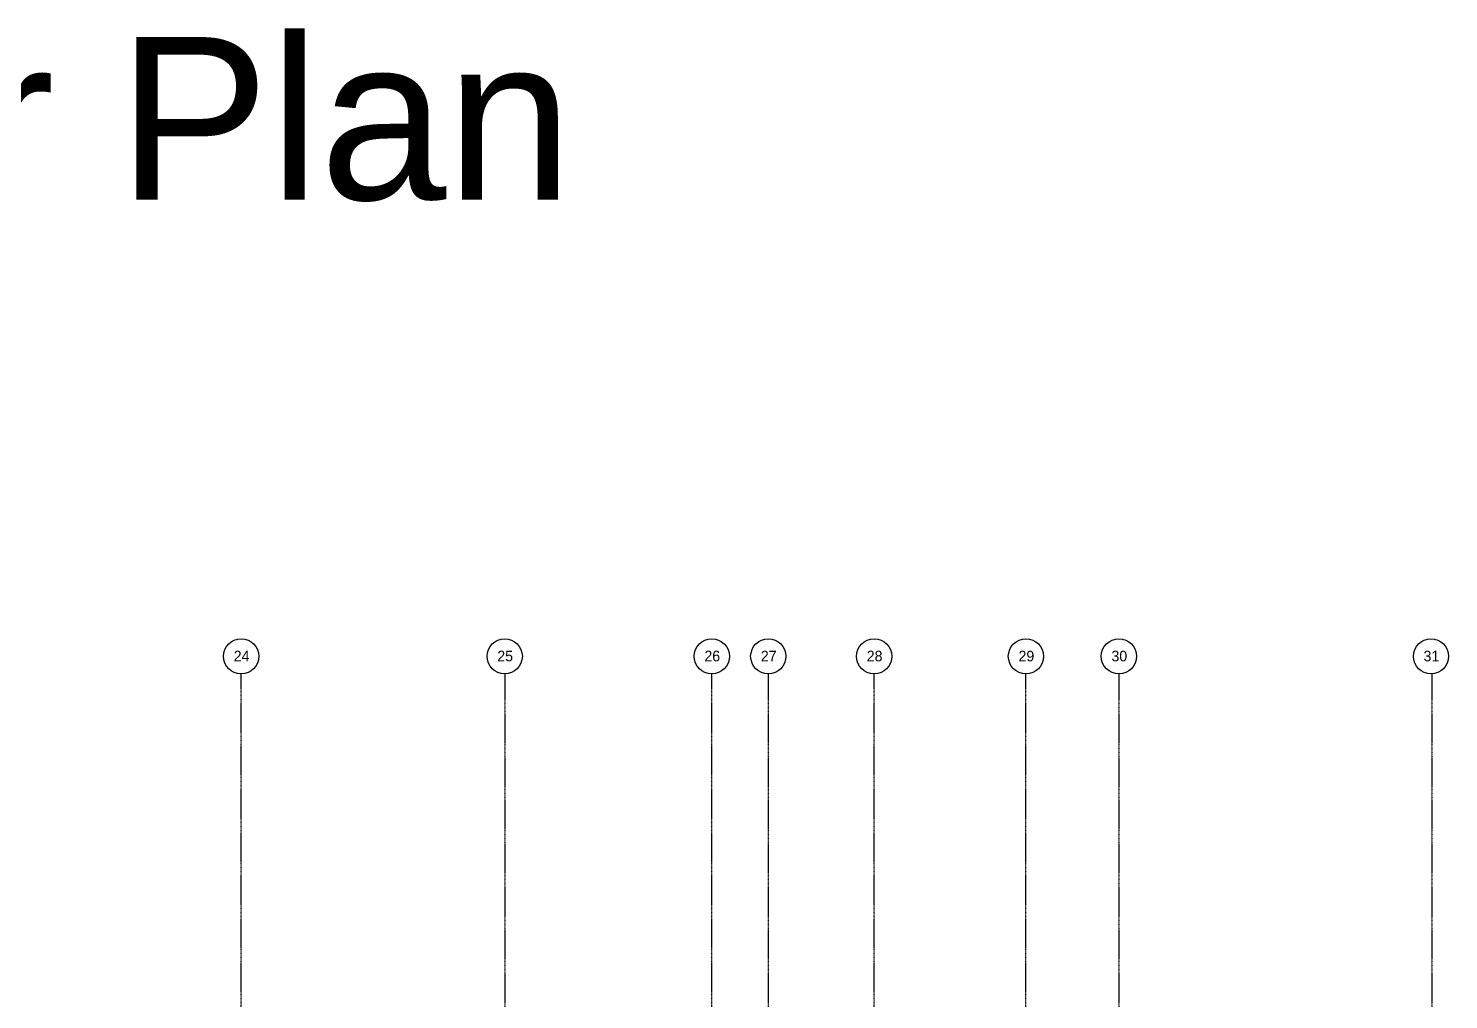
# Model space of a CAD drawing. Header units: inches. Extents: x -6955 to 13123, y -1334 to 3701.
# Drawn here: x 6925 to 8132, y 2855 to 3681 of the extents above; entities that cross this region are included whole.
import ezdxf
from ezdxf.enums import TextEntityAlignment as Align

# ---------------------------------------------------------------- set-up
doc = ezdxf.new("R2010")
doc.units = ezdxf.units.IN
doc.header["$MEASUREMENT"] = 0
doc.linetypes.add('CENTER2', pattern=[1.125, 0.75, -0.125, 0.125, -0.125])
doc.layers.add('A-ANNO-NPLT', color=151, linetype='Continuous', plot=False)
doc.layers.add('A-Grid(SmallScale)', color=11, linetype='CENTER2')
doc.layers.add('S-Grid-Iden', color=7, linetype='Continuous')
doc.styles.add('Arial_1', font='arial.ttf', dxfattribs={"height": 0.092206})

# ---------------------------------------------------------------- blocks, each defined once
blk = doc.blocks.new('Column Bubble')
blk.add_circle((-0.004, -0.002), 0.156)
blk.add_attdef('XX', text='', height=0.0938).set_placement((0, 0), align=Align.MIDDLE_CENTER)

msp = doc.modelspace()

# ---------------------------------------------------------------- linework, layer by layer
at = {"layer": 'A-Grid(SmallScale)'}
for p, q in [((7105.3342, 1223.6428), (7105.3342, 3132.3201)), ((7329.3342, 3132.3201), (7329.3342, 1223.6428)), ((7505.3342, 1223.6428), (7505.3342, 3132.3201)), ((7553.3342, 3132.3201), (7553.3342, 1223.6428)), ((7643.3342, 1223.6428), (7643.3342, 3132.3201)), ((7772.3342, 1223.6428), (7772.3342, 3132.3201)), ((7851.3342, 3132.3201), (7851.3342, 1223.6428)), ((8117.3342, 3132.3201), (8117.3342, 1223.6428))]:
    msp.add_line(p, q, dxfattribs=at)

# ---------------------------------------------------------------- block references
at = {"layer": 'S-Grid-Iden', "xscale": 96, "yscale": 96, "zscale": 96}
for p, values in [((7105.7395, 3147.5541), {'XX': '24'}), ((7329.7395, 3147.5541), {'XX': '25'}), ((7505.7395, 3147.5541), {'XX': '26'}), ((7553.7395, 3147.5541), {'XX': '27'}), ((7643.7395, 3147.5541), {'XX': '28'}), ((7772.7395, 3147.5541), {'XX': '29'}), ((7851.7395, 3147.5541), {'XX': '30'}), ((8116.9895, 3147.5541), {'XX': '31'})]:
    msp.add_blockref('Column Bubble', p, dxfattribs=at).add_auto_attribs(values)

# ---------------------------------------------------------------- texts
at = {"layer": 'A-ANNO-NPLT', "insert": (6442.1916, 3603.7431), "char_height": 138.300675, "width": 3995.904705, "attachment_point": 5, "style": 'Arial_1'}
msp.add_mtext('Third Level Floor Plan', dxfattribs=at)

doc.saveas('drawing.dxf')
